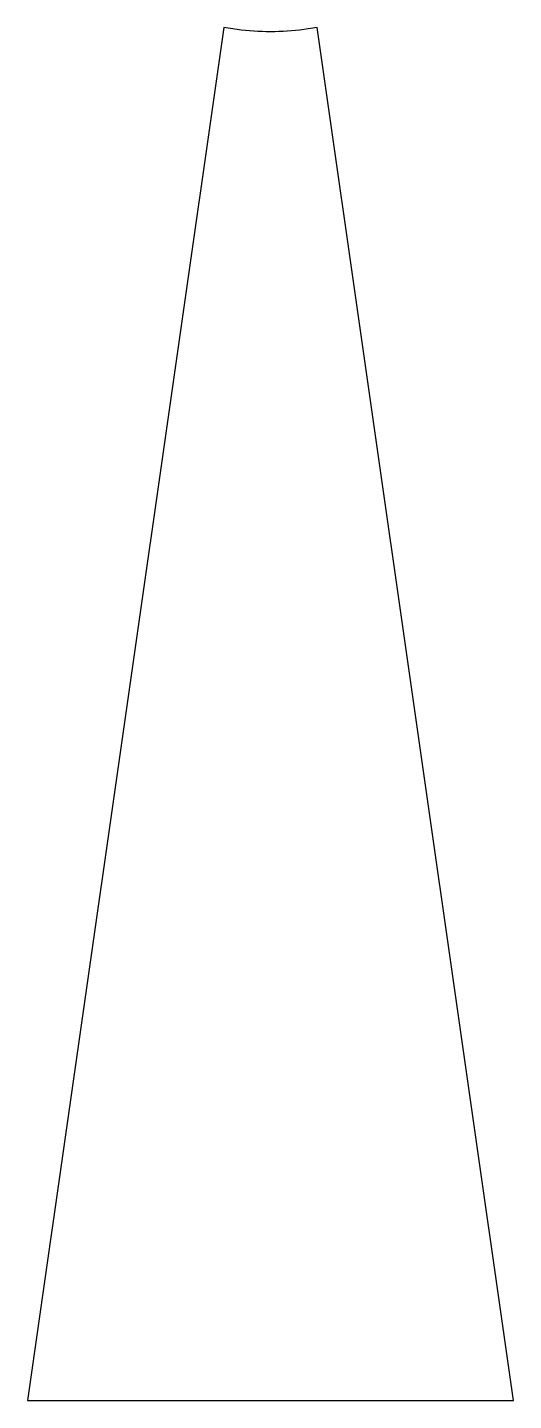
# Model space of a CAD drawing. Extents: x -122 to 122, y 494 to 1186.
import ezdxf

# ---------------------------------------------------------------- set-up
doc = ezdxf.new("R2010")
doc.units = 0
doc.layers.get('0').update_dxf_attribs({"linetype": 'CONTINUOUS'})

msp = doc.modelspace()

# ---------------------------------------------------------------- linework, layer by layer
msp.add_lwpolyline([(23.5437, 1185.69), (16.8399, 1184.69), (14.7462, 1184.41), (12.6479, 1184.17), (10.5458, 1183.97), (8.44052, 1183.81), (6.33264, 1183.68), (4.22283, 1183.59), (2.11174, 1183.53), (0, 1183.51), (-2.11174, 1183.53), (-4.22283, 1183.59), (-6.33264, 1183.68), (-8.44052, 1183.81), (-10.5458, 1183.97), (-12.6479, 1184.17), (-14.7462, 1184.41), (-16.8399, 1184.69), (-23.5437, 1185.69), (-122.376, 494), (122.376, 494)], close=True)

doc.saveas('drawing.dxf')
